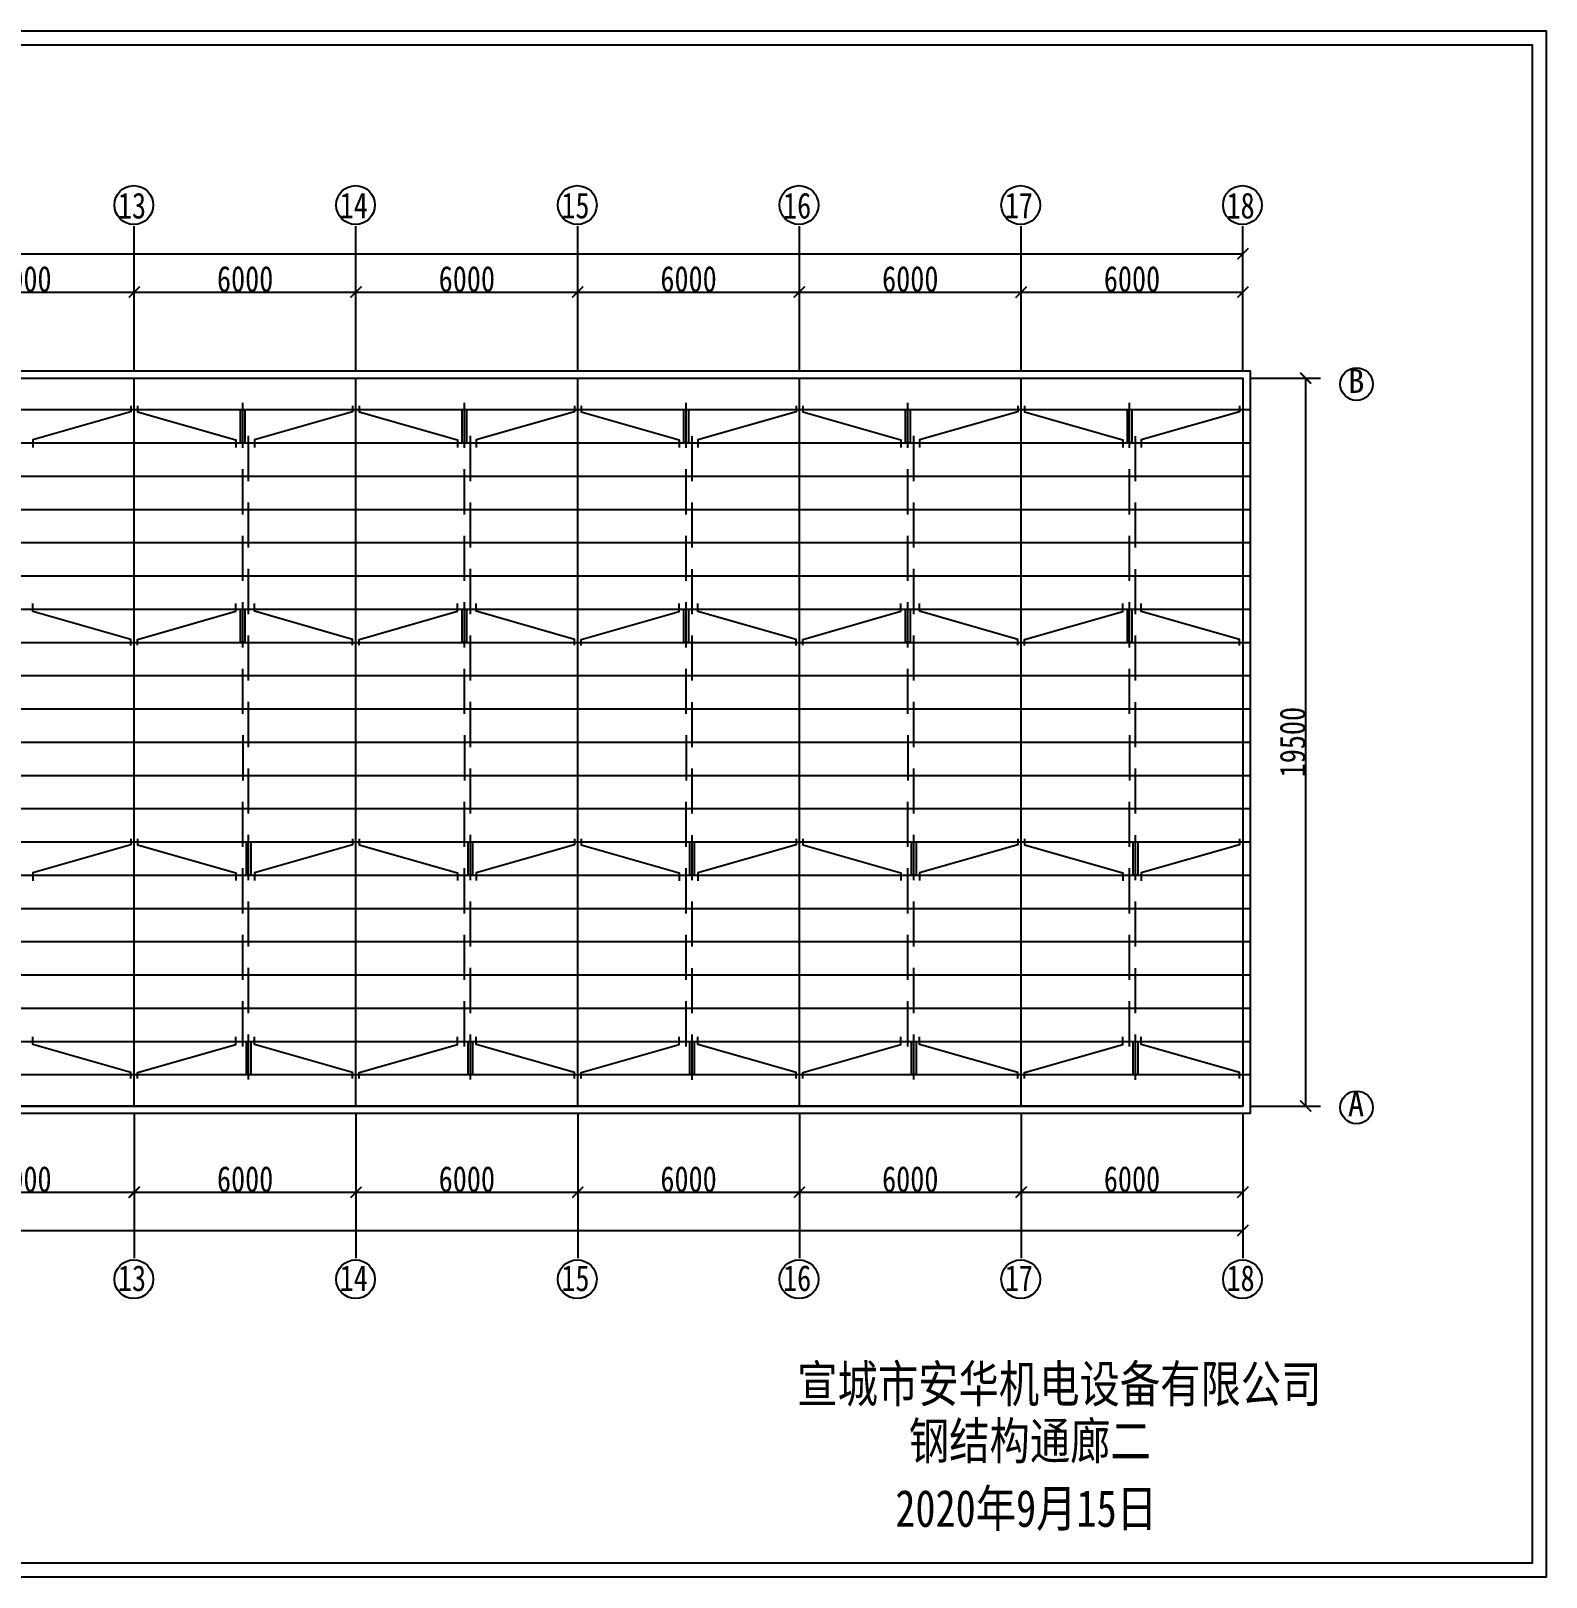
# Model space of a CAD drawing. Header units: millimetres. Extents: x 92079 to 624077, y -488988 to -181668.
# Drawn here: x 544348 to 585350, y -422973 to -381125 of the extents above; entities that cross this region are included whole.
import ezdxf
from ezdxf.enums import TextEntityAlignment as Align

# ---------------------------------------------------------------- set-up
doc = ezdxf.new("R2010")
doc.units = ezdxf.units.MM
doc.header["$PDMODE"] = 1
doc.layers.add('PUB_TEXT', color=7, linetype='Continuous')
doc.layers.add('粗线', color=7, linetype='Continuous')
doc.styles.add('-黑体', font='simhei.ttf', dxfattribs={"width": 0.8})
doc.styles.add('H1', font='')
doc.styles.add('STYLE1', font='', dxfattribs={"width": 0.8})
doc.styles.add('仿宋', font='', dxfattribs={"width": 0.8})
doc.styles.get('H1').set_extended_font_data('SimSun')
doc.styles.get('STYLE1').set_extended_font_data('SimSun')
doc.styles.get('仿宋').set_extended_font_data('FangSong_GB2312')
doc.dimstyles.new('副本 ISO-25', dxfattribs={"dimtxt": 250, "dimasz": 400, "dimexe": 400, "dimexo": 200, "dimgap": 0.3, "dimtad": 1, "dimtoh": 1, "dimdec": 0, "dimtxsty": '仿宋', "dimblk": 'ARCHTICK', "dimcen": 25, "dimaunit": 1, "dimadec": 3, "dimazin": 0, "dimtfac": 1, "dimtdec": 0, "dimtmove": 0, "dimatfit": 3, "dimldrblk": 'ARCHTICK', "dimfxl": 1, "dimarcsym": 0})

# ---------------------------------------------------------------- blocks, each defined once
blk = doc.blocks.new('_ArchTick')
at = {"color": 0, "linetype": 'ByBlock', "const_width": 0.15}
blk.add_lwpolyline([(-0.5, -0.5), (0.5, 0.5)], dxfattribs=at)
blk = doc.blocks.new('*D336')
at = {"layer": 'Defpoints', "color": 0}
for p in [(541145, -410225), (547145, -410225), (547145, -412557)]:
    blk.add_point(p, dxfattribs=at)
at = {"layer": '粗线', "color": 0, "lineweight": -2}
for p, q in [((541145, -410425), (541145, -412957)), ((547145, -410425), (547145, -412957)), ((541145, -412557), (547145, -412557))]:
    blk.add_line(p, q, dxfattribs=at)
at = {"layer": '粗线', "color": 0, "lineweight": -2, "xscale": 300, "yscale": 300, "zscale": 300, "rotation": 180}
blk.add_blockref('_ArchTick', (541145, -412557), dxfattribs=at)
at = {"layer": '粗线', "color": 0, "lineweight": -2, "xscale": 300, "yscale": 300, "zscale": 300}
blk.add_blockref('_ArchTick', (547145, -412557), dxfattribs=at)
at = {"layer": '粗线', "color": 0, "insert": (544145, -412206), "char_height": 700, "attachment_point": 5, "style": '仿宋'}
blk.add_mtext('6000', dxfattribs=at)
blk = doc.blocks.new('*D337')
at = {"layer": 'Defpoints', "color": 0}
for p in [(547145, -410225), (553145, -410225), (553145, -412557)]:
    blk.add_point(p, dxfattribs=at)
at = {"layer": '粗线', "color": 0, "lineweight": -2}
for p, q in [((547145, -410425), (547145, -412957)), ((553145, -410425), (553145, -412957)), ((547145, -412557), (553145, -412557))]:
    blk.add_line(p, q, dxfattribs=at)
at = {"layer": '粗线', "color": 0, "lineweight": -2, "xscale": 300, "yscale": 300, "zscale": 300, "rotation": 180}
blk.add_blockref('_ArchTick', (547145, -412557), dxfattribs=at)
at = {"layer": '粗线', "color": 0, "lineweight": -2, "xscale": 300, "yscale": 300, "zscale": 300}
blk.add_blockref('_ArchTick', (553145, -412557), dxfattribs=at)
at = {"layer": '粗线', "color": 0, "insert": (550145, -412206), "char_height": 700, "attachment_point": 5, "style": '仿宋'}
blk.add_mtext('6000', dxfattribs=at)
blk = doc.blocks.new('*D338')
at = {"layer": 'Defpoints', "color": 0}
for p in [(553145, -410225), (559145, -410225), (559145, -412557)]:
    blk.add_point(p, dxfattribs=at)
at = {"layer": '粗线', "color": 0, "lineweight": -2}
for p, q in [((553145, -410425), (553145, -412957)), ((559145, -410425), (559145, -412957)), ((553145, -412557), (559145, -412557))]:
    blk.add_line(p, q, dxfattribs=at)
at = {"layer": '粗线', "color": 0, "lineweight": -2, "xscale": 300, "yscale": 300, "zscale": 300, "rotation": 180}
blk.add_blockref('_ArchTick', (553145, -412557), dxfattribs=at)
at = {"layer": '粗线', "color": 0, "lineweight": -2, "xscale": 300, "yscale": 300, "zscale": 300}
blk.add_blockref('_ArchTick', (559145, -412557), dxfattribs=at)
at = {"layer": '粗线', "color": 0, "insert": (556145, -412206), "char_height": 700, "attachment_point": 5, "style": '仿宋'}
blk.add_mtext('6000', dxfattribs=at)
blk = doc.blocks.new('*D339')
at = {"layer": 'Defpoints', "color": 0}
for p in [(559145, -410225), (565145, -410225), (565145, -412557)]:
    blk.add_point(p, dxfattribs=at)
at = {"layer": '粗线', "color": 0, "lineweight": -2}
for p, q in [((559145, -410425), (559145, -412957)), ((565145, -410425), (565145, -412957)), ((559145, -412557), (565145, -412557))]:
    blk.add_line(p, q, dxfattribs=at)
at = {"layer": '粗线', "color": 0, "lineweight": -2, "xscale": 300, "yscale": 300, "zscale": 300, "rotation": 180}
blk.add_blockref('_ArchTick', (559145, -412557), dxfattribs=at)
at = {"layer": '粗线', "color": 0, "lineweight": -2, "xscale": 300, "yscale": 300, "zscale": 300}
blk.add_blockref('_ArchTick', (565145, -412557), dxfattribs=at)
at = {"layer": '粗线', "color": 0, "insert": (562145, -412206), "char_height": 700, "attachment_point": 5, "style": '仿宋'}
blk.add_mtext('6000', dxfattribs=at)
blk = doc.blocks.new('*D340')
at = {"layer": 'Defpoints', "color": 0}
for p in [(565145, -410225), (571145, -410225), (571145, -412557)]:
    blk.add_point(p, dxfattribs=at)
at = {"layer": '粗线', "color": 0, "lineweight": -2}
for p, q in [((565145, -410425), (565145, -412957)), ((571145, -410425), (571145, -412957)), ((565145, -412557), (571145, -412557))]:
    blk.add_line(p, q, dxfattribs=at)
at = {"layer": '粗线', "color": 0, "lineweight": -2, "xscale": 300, "yscale": 300, "zscale": 300, "rotation": 180}
blk.add_blockref('_ArchTick', (565145, -412557), dxfattribs=at)
at = {"layer": '粗线', "color": 0, "lineweight": -2, "xscale": 300, "yscale": 300, "zscale": 300}
blk.add_blockref('_ArchTick', (571145, -412557), dxfattribs=at)
at = {"layer": '粗线', "color": 0, "insert": (568145, -412206), "char_height": 700, "attachment_point": 5, "style": '仿宋'}
blk.add_mtext('6000', dxfattribs=at)
blk = doc.blocks.new('*D341')
at = {"layer": 'Defpoints', "color": 0}
for p in [(571145, -410225), (577145, -410225), (577145, -412557)]:
    blk.add_point(p, dxfattribs=at)
at = {"layer": '粗线', "color": 0, "lineweight": -2}
for p, q in [((571145, -410425), (571145, -412957)), ((577145, -410425), (577145, -412957)), ((571145, -412557), (577145, -412557))]:
    blk.add_line(p, q, dxfattribs=at)
at = {"layer": '粗线', "color": 0, "lineweight": -2, "xscale": 300, "yscale": 300, "zscale": 300, "rotation": 180}
blk.add_blockref('_ArchTick', (571145, -412557), dxfattribs=at)
at = {"layer": '粗线', "color": 0, "lineweight": -2, "xscale": 300, "yscale": 300, "zscale": 300}
blk.add_blockref('_ArchTick', (577145, -412557), dxfattribs=at)
at = {"layer": '粗线', "color": 0, "insert": (574145, -412206), "char_height": 700, "attachment_point": 5, "style": '仿宋'}
blk.add_mtext('6000', dxfattribs=at)
blk = doc.blocks.new('*D304')
at = {"layer": 'Defpoints', "color": 0}
for p in [(475145, -410225), (577145, -410225), (577145, -413593)]:
    blk.add_point(p, dxfattribs=at)
at = {"layer": '粗线', "color": 0, "lineweight": -2}
for p, q in [((475145, -410425), (475145, -413993)), ((577145, -410425), (577145, -413993)), ((475145, -413593), (577145, -413593))]:
    blk.add_line(p, q, dxfattribs=at)
at = {"layer": '粗线', "color": 0, "lineweight": -2, "xscale": 300, "yscale": 300, "zscale": 300, "rotation": 180}
blk.add_blockref('_ArchTick', (475145, -413593), dxfattribs=at)
at = {"layer": '粗线', "color": 0, "lineweight": -2, "xscale": 300, "yscale": 300, "zscale": 300}
blk.add_blockref('_ArchTick', (577145, -413593), dxfattribs=at)
at = {"layer": '粗线', "color": 0, "insert": (526145, -413243), "char_height": 700, "attachment_point": 5, "style": '仿宋'}
blk.add_mtext('102000', dxfattribs=at)
blk = doc.blocks.new('*D316')
at = {"layer": 'Defpoints', "color": 0}
for p in [(547145, -388193), (541145, -390525), (547145, -390525)]:
    blk.add_point(p, dxfattribs=at)
at = {"layer": '粗线', "color": 0, "lineweight": -2}
for p, q in [((541145, -390325), (541145, -387793)), ((547145, -390325), (547145, -387793)), ((541145, -388193), (547145, -388193))]:
    blk.add_line(p, q, dxfattribs=at)
at = {"layer": '粗线', "color": 0, "lineweight": -2, "xscale": 300, "yscale": 300, "zscale": 300, "rotation": 180}
blk.add_blockref('_ArchTick', (541145, -388193), dxfattribs=at)
at = {"layer": '粗线', "color": 0, "lineweight": -2, "xscale": 300, "yscale": 300, "zscale": 300}
blk.add_blockref('_ArchTick', (547145, -388193), dxfattribs=at)
at = {"layer": '粗线', "color": 0, "insert": (544145, -387843), "char_height": 700, "attachment_point": 5, "style": '仿宋'}
blk.add_mtext('6000', dxfattribs=at)
blk = doc.blocks.new('*D317')
at = {"layer": 'Defpoints', "color": 0}
for p in [(553145, -388193), (547145, -390525), (553145, -390525)]:
    blk.add_point(p, dxfattribs=at)
at = {"layer": '粗线', "color": 0, "lineweight": -2}
for p, q in [((547145, -390325), (547145, -387793)), ((553145, -390325), (553145, -387793)), ((547145, -388193), (553145, -388193))]:
    blk.add_line(p, q, dxfattribs=at)
at = {"layer": '粗线', "color": 0, "lineweight": -2, "xscale": 300, "yscale": 300, "zscale": 300, "rotation": 180}
blk.add_blockref('_ArchTick', (547145, -388193), dxfattribs=at)
at = {"layer": '粗线', "color": 0, "lineweight": -2, "xscale": 300, "yscale": 300, "zscale": 300}
blk.add_blockref('_ArchTick', (553145, -388193), dxfattribs=at)
at = {"layer": '粗线', "color": 0, "insert": (550145, -387843), "char_height": 700, "attachment_point": 5, "style": '仿宋'}
blk.add_mtext('6000', dxfattribs=at)
blk = doc.blocks.new('*D318')
at = {"layer": 'Defpoints', "color": 0}
for p in [(559145, -388193), (553145, -390525), (559145, -390525)]:
    blk.add_point(p, dxfattribs=at)
at = {"layer": '粗线', "color": 0, "lineweight": -2}
for p, q in [((553145, -390325), (553145, -387793)), ((559145, -390325), (559145, -387793)), ((553145, -388193), (559145, -388193))]:
    blk.add_line(p, q, dxfattribs=at)
at = {"layer": '粗线', "color": 0, "lineweight": -2, "xscale": 300, "yscale": 300, "zscale": 300, "rotation": 180}
blk.add_blockref('_ArchTick', (553145, -388193), dxfattribs=at)
at = {"layer": '粗线', "color": 0, "lineweight": -2, "xscale": 300, "yscale": 300, "zscale": 300}
blk.add_blockref('_ArchTick', (559145, -388193), dxfattribs=at)
at = {"layer": '粗线', "color": 0, "insert": (556145, -387843), "char_height": 700, "attachment_point": 5, "style": '仿宋'}
blk.add_mtext('6000', dxfattribs=at)
blk = doc.blocks.new('*D319')
at = {"layer": 'Defpoints', "color": 0}
for p in [(565145, -388193), (559145, -390525), (565145, -390525)]:
    blk.add_point(p, dxfattribs=at)
at = {"layer": '粗线', "color": 0, "lineweight": -2}
for p, q in [((559145, -390325), (559145, -387793)), ((565145, -390325), (565145, -387793)), ((559145, -388193), (565145, -388193))]:
    blk.add_line(p, q, dxfattribs=at)
at = {"layer": '粗线', "color": 0, "lineweight": -2, "xscale": 300, "yscale": 300, "zscale": 300, "rotation": 180}
blk.add_blockref('_ArchTick', (559145, -388193), dxfattribs=at)
at = {"layer": '粗线', "color": 0, "lineweight": -2, "xscale": 300, "yscale": 300, "zscale": 300}
blk.add_blockref('_ArchTick', (565145, -388193), dxfattribs=at)
at = {"layer": '粗线', "color": 0, "insert": (562145, -387843), "char_height": 700, "attachment_point": 5, "style": '仿宋'}
blk.add_mtext('6000', dxfattribs=at)
blk = doc.blocks.new('*D320')
at = {"layer": 'Defpoints', "color": 0}
for p in [(571145, -388193), (565145, -390525), (571145, -390525)]:
    blk.add_point(p, dxfattribs=at)
at = {"layer": '粗线', "color": 0, "lineweight": -2}
for p, q in [((565145, -390325), (565145, -387793)), ((571145, -390325), (571145, -387793)), ((565145, -388193), (571145, -388193))]:
    blk.add_line(p, q, dxfattribs=at)
at = {"layer": '粗线', "color": 0, "lineweight": -2, "xscale": 300, "yscale": 300, "zscale": 300, "rotation": 180}
blk.add_blockref('_ArchTick', (565145, -388193), dxfattribs=at)
at = {"layer": '粗线', "color": 0, "lineweight": -2, "xscale": 300, "yscale": 300, "zscale": 300}
blk.add_blockref('_ArchTick', (571145, -388193), dxfattribs=at)
at = {"layer": '粗线', "color": 0, "insert": (568145, -387843), "char_height": 700, "attachment_point": 5, "style": '仿宋'}
blk.add_mtext('6000', dxfattribs=at)
blk = doc.blocks.new('*D321')
at = {"layer": 'Defpoints', "color": 0}
for p in [(577145, -388193), (571145, -390525), (577145, -390525)]:
    blk.add_point(p, dxfattribs=at)
at = {"layer": '粗线', "color": 0, "lineweight": -2}
for p, q in [((571145, -390325), (571145, -387793)), ((577145, -390325), (577145, -387793)), ((571145, -388193), (577145, -388193))]:
    blk.add_line(p, q, dxfattribs=at)
at = {"layer": '粗线', "color": 0, "lineweight": -2, "xscale": 300, "yscale": 300, "zscale": 300, "rotation": 180}
blk.add_blockref('_ArchTick', (571145, -388193), dxfattribs=at)
at = {"layer": '粗线', "color": 0, "lineweight": -2, "xscale": 300, "yscale": 300, "zscale": 300}
blk.add_blockref('_ArchTick', (577145, -388193), dxfattribs=at)
at = {"layer": '粗线', "color": 0, "insert": (574145, -387843), "char_height": 700, "attachment_point": 5, "style": '仿宋'}
blk.add_mtext('6000', dxfattribs=at)
blk = doc.blocks.new('*D322')
at = {"layer": 'Defpoints', "color": 0}
for p in [(577145, -387156), (475145, -390525), (577145, -390525)]:
    blk.add_point(p, dxfattribs=at)
at = {"layer": '粗线', "color": 0, "lineweight": -2}
for p, q in [((475145, -390325), (475145, -386756)), ((577145, -390325), (577145, -386756)), ((475145, -387156), (577145, -387156))]:
    blk.add_line(p, q, dxfattribs=at)
at = {"layer": '粗线', "color": 0, "lineweight": -2, "xscale": 300, "yscale": 300, "zscale": 300, "rotation": 180}
blk.add_blockref('_ArchTick', (475145, -387156), dxfattribs=at)
at = {"layer": '粗线', "color": 0, "lineweight": -2, "xscale": 300, "yscale": 300, "zscale": 300}
blk.add_blockref('_ArchTick', (577145, -387156), dxfattribs=at)
at = {"layer": '粗线', "color": 0, "insert": (526145, -386806), "char_height": 700, "attachment_point": 5, "style": '仿宋'}
blk.add_mtext('102000', dxfattribs=at)
blk = doc.blocks.new('*D542')
at = {"layer": 'Defpoints', "color": 0}
for p in [(577145, -390524), (578845, -390524), (577145, -410224)]:
    blk.add_point(p, dxfattribs=at)
at = {"layer": '粗线', "color": 0, "lineweight": -2}
for p, q in [((577345, -390524), (579245, -390524)), ((578845, -410224), (578845, -390524)), ((577345, -410224), (579245, -410224))]:
    blk.add_line(p, q, dxfattribs=at)
at = {"layer": '粗线', "color": 0, "lineweight": -2, "xscale": 300, "yscale": 300, "zscale": 300}
for p, rotation in [((578845, -390524), 90), ((578845, -410224), 270)]:
    blk.add_blockref('_ArchTick', p, dxfattribs=dict(at, rotation=rotation))
at = {"layer": '粗线', "color": 0, "insert": (578495, -400374), "char_height": 700, "attachment_point": 5, "rotation": 90, "style": '仿宋'}
blk.add_mtext('19500', dxfattribs=at)

msp = doc.modelspace()

# ---------------------------------------------------------------- linework, layer by layer
at = {"layer": '粗线', "color": 7}
for p, q in [((547144.873, -387905.313), (547144.873, -386407.063)), ((553144.873, -387905.313), (553144.873, -386407.063)), ((559144.873, -387905.313), (559144.873, -386407.063)), ((565144.873, -387905.313), (565144.873, -386407.063)), ((571144.873, -387905.313), (571144.873, -386407.063)), ((577144.873, -387905.313), (577144.873, -386407.063)), ((475144.873, -390524.796), (577144.873, -390524.796)), ((547144.873, -410224.796), (547144.873, -390524.796)), ((553144.873, -410224.796), (553144.873, -390524.796)), ((559144.873, -410224.796), (559144.873, -390524.796)), ((565144.873, -410224.796), (565144.873, -390524.796)), ((571144.873, -410224.796), (571144.873, -390524.796)), ((577144.873, -390524.796), (577144.873, -410224.796)), ((550079.621, -392409.285), (550079.621, -391187.746)), ((556079.621, -392409.285), (556079.621, -391187.746)), ((562079.621, -392410.596), (562079.621, -391189.057)), ((568079.621, -392409.285), (568079.621, -391187.746)), ((574079.621, -392410.596), (574079.621, -391189.057)), ((550240.321, -393309.285), (550240.321, -392087.746)), ((556240.321, -393309.285), (556240.321, -392087.746)), ((562240.321, -393310.596), (562240.321, -392089.057)), ((568240.321, -393309.285), (568240.321, -392087.746)), ((574240.321, -393310.596), (574240.321, -392089.057)), ((550079.621, -394209.285), (550079.621, -392987.746)), ((556079.621, -394209.285), (556079.621, -392987.746)), ((562079.621, -394210.596), (562079.621, -392989.057)), ((568079.621, -394209.285), (568079.621, -392987.746)), ((574079.621, -394210.596), (574079.621, -392989.057)), ((550240.321, -395109.285), (550240.321, -393887.746)), ((556240.321, -395109.285), (556240.321, -393887.746)), ((562240.321, -395110.596), (562240.321, -393889.057)), ((568240.321, -395109.285), (568240.321, -393887.746)), ((574240.321, -395110.596), (574240.321, -393889.057)), ((550079.621, -396009.285), (550079.621, -394787.746)), ((556079.621, -396009.285), (556079.621, -394787.746)), ((562079.621, -396010.596), (562079.621, -394789.057)), ((568079.621, -396009.285), (568079.621, -394787.746)), ((574079.621, -396010.596), (574079.621, -394789.057)), ((550240.321, -396909.285), (550240.321, -395687.746)), ((556240.321, -396909.285), (556240.321, -395687.746)), ((562240.321, -396910.596), (562240.321, -395689.057)), ((568240.321, -396909.285), (568240.321, -395687.746)), ((574240.321, -396910.596), (574240.321, -395689.057)), ((550079.621, -397809.285), (550079.621, -396587.746)), ((556079.621, -397809.285), (556079.621, -396587.746)), ((562079.621, -397810.596), (562079.621, -396589.057)), ((568079.621, -397809.285), (568079.621, -396587.746)), ((574079.621, -397810.596), (574079.621, -396589.057)), ((550240.321, -398709.285), (550240.321, -397487.746)), ((556240.321, -398709.285), (556240.321, -397487.746)), ((562240.321, -398710.596), (562240.321, -397489.057)), ((568240.321, -398709.285), (568240.321, -397487.746)), ((574240.321, -398710.596), (574240.321, -397489.057)), ((550079.621, -399609.285), (550079.621, -398387.746)), ((556079.621, -399609.285), (556079.621, -398387.746)), ((562079.621, -399610.596), (562079.621, -398389.057)), ((568079.621, -399609.285), (568079.621, -398387.746)), ((574079.621, -399610.596), (574079.621, -398389.057)), ((550240.321, -400509.285), (550240.321, -399287.746)), ((556240.321, -400509.285), (556240.321, -399287.746)), ((562240.321, -400510.596), (562240.321, -399289.057)), ((568240.321, -400509.285), (568240.321, -399287.746)), ((574240.321, -400510.596), (574240.321, -399289.057)), ((550079.621, -400187.746), (550079.621, -401409.285)), ((556079.621, -400187.746), (556079.621, -401409.285)), ((562079.621, -400189.057), (562079.621, -401410.596)), ((568079.621, -400187.746), (568079.621, -401409.285)), ((574079.621, -400189.057), (574079.621, -401410.596)), ((550240.321, -402309.285), (550240.321, -401087.746)), ((556240.321, -402309.285), (556240.321, -401087.746)), ((562240.321, -402310.596), (562240.321, -401089.057)), ((568240.321, -402309.285), (568240.321, -401087.746)), ((574240.321, -402310.596), (574240.321, -401089.057)), ((550079.621, -403209.285), (550079.621, -401987.746)), ((556079.621, -403209.285), (556079.621, -401987.746)), ((562079.621, -403210.596), (562079.621, -401989.057)), ((568079.621, -403209.285), (568079.621, -401987.746)), ((574079.621, -403210.596), (574079.621, -401989.057)), ((550240.321, -404109.285), (550240.321, -402887.746)), ((556240.321, -404109.285), (556240.321, -402887.746)), ((562240.321, -404110.596), (562240.321, -402889.057)), ((568240.321, -404109.285), (568240.321, -402887.746)), ((574240.321, -404110.596), (574240.321, -402889.057)), ((550079.621, -405009.285), (550079.621, -403787.746)), ((556079.621, -405009.285), (556079.621, -403787.746)), ((562079.621, -405010.596), (562079.621, -403789.057)), ((568079.621, -405009.285), (568079.621, -403787.746)), ((574079.621, -405010.596), (574079.621, -403789.057)), ((550240.321, -405909.285), (550240.321, -404687.746)), ((556240.321, -405909.285), (556240.321, -404687.746)), ((562240.321, -405910.596), (562240.321, -404689.057)), ((568240.321, -405909.285), (568240.321, -404687.746)), ((574240.321, -405910.596), (574240.321, -404689.057)), ((550079.621, -406809.285), (550079.621, -405587.746)), ((556079.621, -406809.285), (556079.621, -405587.746)), ((562079.621, -406810.596), (562079.621, -405589.057)), ((568079.621, -406809.285), (568079.621, -405587.746)), ((574079.621, -406810.596), (574079.621, -405589.057)), ((550240.321, -407709.285), (550240.321, -406487.746)), ((556240.321, -407709.285), (556240.321, -406487.746)), ((562240.321, -407710.596), (562240.321, -406489.057)), ((568240.321, -407709.285), (568240.321, -406487.746)), ((574240.321, -407710.596), (574240.321, -406489.057)), ((550079.621, -408609.285), (550079.621, -407387.746)), ((556079.621, -408609.285), (556079.621, -407387.746)), ((562079.621, -408610.596), (562079.621, -407389.057)), ((568079.621, -408609.285), (568079.621, -407387.746)), ((574079.621, -408610.596), (574079.621, -407389.057)), ((550240.321, -409509.285), (550240.321, -408287.746)), ((556240.321, -409509.285), (556240.321, -408287.746)), ((562240.321, -409510.596), (562240.321, -408289.057)), ((568240.321, -409509.285), (568240.321, -408287.746)), ((574240.321, -409510.596), (574240.321, -408289.057)), ((475144.873, -410223.485), (577144.873, -410223.485)), ((475144.873, -410224.796), (577144.873, -410224.796)), ((547144.873, -412844.278), (547144.873, -414342.529)), ((553144.873, -412844.278), (553144.873, -414342.529)), ((559144.873, -412844.278), (559144.873, -414342.529)), ((565144.873, -412844.278), (565144.873, -414342.529)), ((571144.873, -412844.278), (571144.873, -414342.529)), ((577144.873, -412844.278), (577144.873, -414342.529))]:
    msp.add_line(p, q, dxfattribs=at)
at = {"layer": '粗线', "color": 3}
for p, q in [((474944.873, -391374.796), (577344.873, -391374.796)), ((474944.873, -392274.796), (577344.873, -392274.796)), ((474944.873, -393174.796), (577344.873, -393174.796)), ((474944.873, -394074.796), (577344.873, -394074.796)), ((474944.873, -394974.796), (577344.873, -394974.796)), ((474944.873, -395874.796), (577344.873, -395874.796)), ((474944.873, -396774.796), (577344.873, -396774.796)), ((474944.873, -397674.796), (577344.873, -397674.796)), ((474944.873, -398574.796), (577344.873, -398574.796)), ((474944.873, -399474.796), (577344.873, -399474.796)), ((474944.873, -400374.796), (577344.873, -400374.796)), ((474944.873, -401274.796), (577344.873, -401274.796)), ((474944.873, -402174.796), (577344.873, -402174.796)), ((474944.873, -403074.796), (577344.873, -403074.796)), ((474944.873, -403974.796), (577344.873, -403974.796)), ((474944.873, -404874.796), (577344.873, -404874.796)), ((474944.873, -405774.796), (577344.873, -405774.796)), ((474944.873, -406674.796), (577344.873, -406674.796)), ((474944.873, -407574.796), (577344.873, -407574.796)), ((474944.873, -408474.796), (577344.873, -408474.796)), ((474944.873, -409374.796), (577344.873, -409374.796))]:
    msp.add_line(p, q, dxfattribs=at)
at = {"layer": '粗线', "color": 7}
for points in [[(466814.028, -381125.037), (585350.41, -381125.037), (585350.41, -422973.458), (466814.028, -422973.458)], [(467186.26, -381497.268), (584978.178, -381497.268), (584978.178, -422601.227), (467186.26, -422601.227)], [(474944.873, -390324.796), (577344.873, -390324.796), (577344.873, -410424.796), (474944.873, -410424.796)], [(475144.873, -390524.796), (577144.873, -390524.796), (577144.873, -410224.796), (475144.873, -410224.796)], [(550139.382, -392273.485), (550019.86, -392273.485), (550019.86, -391373.485), (550139.382, -391373.485)], [(556139.382, -392273.485), (556019.86, -392273.485), (556019.86, -391373.485), (556139.382, -391373.485)], [(562139.382, -392274.796), (562019.86, -392274.796), (562019.86, -391374.796), (562139.382, -391374.796)], [(568139.382, -392273.485), (568019.86, -392273.485), (568019.86, -391373.485), (568139.382, -391373.485)], [(574139.382, -392274.796), (574019.86, -392274.796), (574019.86, -391374.796), (574139.382, -391374.796)], [(550139.382, -397673.485), (550019.86, -397673.485), (550019.86, -396773.485), (550139.382, -396773.485)], [(556139.382, -397673.485), (556019.86, -397673.485), (556019.86, -396773.485), (556139.382, -396773.485)], [(562139.382, -397674.796), (562019.86, -397674.796), (562019.86, -396774.796), (562139.382, -396774.796)], [(568139.382, -397673.485), (568019.86, -397673.485), (568019.86, -396773.485), (568139.382, -396773.485)], [(574139.382, -397674.796), (574019.86, -397674.796), (574019.86, -396774.796), (574139.382, -396774.796)], [(550300.082, -403973.485), (550180.559, -403973.485), (550180.559, -403073.485), (550300.082, -403073.485)], [(556300.082, -403973.485), (556180.559, -403973.485), (556180.559, -403073.485), (556300.082, -403073.485)], [(562300.082, -403974.796), (562180.559, -403974.796), (562180.559, -403074.796), (562300.082, -403074.796)], [(568300.082, -403973.485), (568180.559, -403973.485), (568180.559, -403073.485), (568300.082, -403073.485)], [(574300.082, -403974.796), (574180.559, -403974.796), (574180.559, -403074.796), (574300.082, -403074.796)], [(550300.082, -409373.485), (550180.559, -409373.485), (550180.559, -408473.485), (550300.082, -408473.485)], [(556300.082, -409373.485), (556180.559, -409373.485), (556180.559, -408473.485), (556300.082, -408473.485)], [(562300.082, -409374.796), (562180.559, -409374.796), (562180.559, -408474.796), (562300.082, -408474.796)], [(568300.082, -409373.485), (568180.559, -409373.485), (568180.559, -408473.485), (568300.082, -408473.485)], [(574300.082, -409374.796), (574180.559, -409374.796), (574180.559, -408474.796), (574300.082, -408474.796)]]:
    msp.add_lwpolyline(points, close=True, dxfattribs=at)
for points in [[(547054.622, -391270.629), (547054.622, -391432.291), (544396.333, -392190.821), (544396.333, -392401.431)], [(547235.125, -391269.318), (547235.125, -391430.98), (549893.413, -392189.51), (549893.413, -392400.12)], [(553054.622, -391269.318), (553054.622, -391430.98), (550396.333, -392189.51), (550396.333, -392400.12)], [(553235.125, -391269.318), (553235.125, -391430.98), (555893.413, -392189.51), (555893.413, -392400.12)], [(559054.622, -391269.318), (559054.622, -391430.98), (556396.333, -392189.51), (556396.333, -392400.12)], [(559235.125, -391270.629), (559235.125, -391432.291), (561893.413, -392190.821), (561893.413, -392401.431)], [(565054.622, -391270.629), (565054.622, -391432.291), (562396.333, -392190.821), (562396.333, -392401.431)], [(565235.125, -391269.318), (565235.125, -391430.98), (567893.413, -392189.51), (567893.413, -392400.12)], [(571054.622, -391269.318), (571054.622, -391430.98), (568396.333, -392189.51), (568396.333, -392400.12)], [(571235.125, -391270.629), (571235.125, -391432.291), (573893.413, -392190.821), (573893.413, -392401.431)], [(577054.622, -391270.629), (577054.622, -391432.291), (574396.333, -392190.821), (574396.333, -392401.431)], [(547054.622, -397755.627), (547054.622, -397593.965), (544396.333, -396835.436), (544396.333, -396624.825)], [(547235.125, -397754.316), (547235.125, -397592.654), (549893.413, -396834.124), (549893.413, -396623.514)], [(553054.622, -397754.316), (553054.622, -397592.654), (550396.333, -396834.124), (550396.333, -396623.514)], [(553235.125, -397754.316), (553235.125, -397592.654), (555893.413, -396834.124), (555893.413, -396623.514)], [(559054.622, -397754.316), (559054.622, -397592.654), (556396.333, -396834.124), (556396.333, -396623.514)], [(559235.125, -397755.627), (559235.125, -397593.965), (561893.413, -396835.436), (561893.413, -396624.825)], [(565054.622, -397755.627), (565054.622, -397593.965), (562396.333, -396835.436), (562396.333, -396624.825)], [(565235.125, -397754.316), (565235.125, -397592.654), (567893.413, -396834.124), (567893.413, -396623.514)], [(571054.622, -397754.316), (571054.622, -397592.654), (568396.333, -396834.124), (568396.333, -396623.514)], [(571235.125, -397755.627), (571235.125, -397593.965), (573893.413, -396835.436), (573893.413, -396624.825)], [(577054.622, -397755.627), (577054.622, -397593.965), (574396.333, -396835.436), (574396.333, -396624.825)], [(547054.622, -402993.965), (547054.622, -403155.627), (544396.333, -403914.156), (544396.333, -404124.766)], [(547235.125, -402992.654), (547235.125, -403154.316), (549893.413, -403912.845), (549893.413, -404123.455)], [(553054.622, -402992.654), (553054.622, -403154.316), (550396.333, -403912.845), (550396.333, -404123.455)], [(553235.125, -402992.654), (553235.125, -403154.316), (555893.413, -403912.845), (555893.413, -404123.455)], [(559054.622, -402992.654), (559054.622, -403154.316), (556396.333, -403912.845), (556396.333, -404123.455)], [(559235.125, -402993.965), (559235.125, -403155.627), (561893.413, -403914.156), (561893.413, -404124.766)], [(565054.622, -402993.965), (565054.622, -403155.627), (562396.333, -403914.156), (562396.333, -404124.766)], [(565235.125, -402992.654), (565235.125, -403154.316), (567893.413, -403912.845), (567893.413, -404123.455)], [(571054.622, -402992.654), (571054.622, -403154.316), (568396.333, -403912.845), (568396.333, -404123.455)], [(571235.125, -402993.965), (571235.125, -403155.627), (573893.413, -403914.156), (573893.413, -404124.766)], [(577054.622, -402993.965), (577054.622, -403155.627), (574396.333, -403914.156), (574396.333, -404124.766)], [(547054.622, -409478.962), (547054.622, -409317.3), (544396.333, -408558.771), (544396.333, -408348.161)], [(547235.125, -409477.651), (547235.125, -409315.989), (549893.413, -408557.46), (549893.413, -408346.85)], [(553054.622, -409477.651), (553054.622, -409315.989), (550396.333, -408557.46), (550396.333, -408346.85)], [(553235.125, -409477.651), (553235.125, -409315.989), (555893.413, -408557.46), (555893.413, -408346.85)], [(559054.622, -409477.651), (559054.622, -409315.989), (556396.333, -408557.46), (556396.333, -408346.85)], [(559235.125, -409478.962), (559235.125, -409317.3), (561893.413, -408558.771), (561893.413, -408348.161)], [(565054.622, -409478.962), (565054.622, -409317.3), (562396.333, -408558.771), (562396.333, -408348.161)], [(565235.125, -409477.651), (565235.125, -409315.989), (567893.413, -408557.46), (567893.413, -408346.85)], [(571054.622, -409477.651), (571054.622, -409315.989), (568396.333, -408557.46), (568396.333, -408346.85)], [(571235.125, -409478.962), (571235.125, -409317.3), (573893.413, -408558.771), (573893.413, -408348.161)], [(577054.622, -409478.962), (577054.622, -409317.3), (574396.333, -408558.771), (574396.333, -408348.161)]]:
    msp.add_lwpolyline(points, dxfattribs=at)
for centre, radius in [((547133.23, -385837.581), 525.365), ((553133.23, -385837.581), 525.365), ((559133.23, -385837.581), 525.365), ((565133.23, -385837.581), 525.365), ((571133.23, -385837.581), 525.365), ((577133.23, -385837.581), 525.365), ((580222.742, -390683.998), 442.29), ((580222.742, -410260.567), 442.29), ((547133.23, -414912.011), 525.365), ((553133.23, -414912.011), 525.365), ((559133.23, -414912.011), 525.365), ((565133.23, -414912.011), 525.365), ((571133.23, -414912.011), 525.365), ((577133.23, -414912.011), 525.365)]:
    msp.add_circle(centre, radius, dxfattribs=at)

# ---------------------------------------------------------------- texts
at = {"layer": 'PUB_TEXT', "style": 'H1'}
for s, p in [('B', (579994.676, -390922.34)), ('A', (579987.436, -410498.908))]:
    msp.add_text(s, height=648, dxfattribs=at).set_placement(p)
at = {"layer": 'PUB_TEXT', "style": '-黑体', "width": 0.8}
for s, p in [('宣城市安华机电设备有限公司 ', (572450.872, -417722.816)), ('钢结构通廊二', (571380.479, -419265.982)), ('2020年9月15日', (571280.882, -421092.731))]:
    msp.add_text(s, height=1000, dxfattribs=at).set_placement(p, align=Align.MIDDLE)
at = {"layer": '粗线', "color": 7, "style": 'STYLE1', "width": 0.8}
for s, p in [('13', (546702.458, -386202.238)), ('14', (552702.458, -386198.328)), ('15', (558702.458, -386198.328)), ('16', (564702.458, -386202.238)), ('17', (570702.458, -386198.328)), ('18', (576702.458, -386202.238)), ('13', (546702.458, -415231.711)), ('14', (552702.458, -415231.711)), ('15', (558702.458, -415231.711)), ('16', (564702.458, -415231.711)), ('17', (570702.458, -415231.711)), ('18', (576702.458, -415231.711))]:
    msp.add_text(s, height=700, dxfattribs=at).set_placement(p)

# ---------------------------------------------------------------- dimensions: what is measured, and where the dimension line sits
at = {"layer": '粗线', "color": 7}
for base, p1, p2, picture, middle in [((577144.873, -387156.188), (475144.873, -390524.796), (577144.873, -390524.796), '*D322', (526144.873, -386805.888)), ((547144.873, -388192.896), (541144.873, -390524.796), (547144.873, -390524.796), '*D316', (544144.873, -387842.596)), ((553144.873, -388192.896), (547144.873, -390524.796), (553144.873, -390524.796), '*D317', (550144.873, -387842.596)), ((559144.873, -388192.896), (553144.873, -390524.796), (559144.873, -390524.796), '*D318', (556144.873, -387842.596)), ((565144.873, -388192.896), (559144.873, -390524.796), (565144.873, -390524.796), '*D319', (562144.873, -387842.596)), ((571144.873, -388192.896), (565144.873, -390524.796), (571144.873, -390524.796), '*D320', (568144.873, -387842.596)), ((577144.873, -388192.896), (571144.873, -390524.796), (577144.873, -390524.796), '*D321', (574144.873, -387842.596)), ((577144.873, -413593.403), (475144.873, -410224.796), (577144.873, -410224.796), '*D304', (526144.873, -413243.103)), ((547144.873, -412556.696), (541144.873, -410224.796), (547144.873, -410224.796), '*D336', (544144.873, -412206.396)), ((553144.873, -412556.696), (547144.873, -410224.796), (553144.873, -410224.796), '*D337', (550144.873, -412206.396)), ((559144.873, -412556.696), (553144.873, -410224.796), (559144.873, -410224.796), '*D338', (556144.873, -412206.396)), ((565144.873, -412556.696), (559144.873, -410224.796), (565144.873, -410224.796), '*D339', (562144.873, -412206.396)), ((571144.873, -412556.696), (565144.873, -410224.796), (571144.873, -410224.796), '*D340', (568144.873, -412206.396)), ((577144.873, -412556.696), (571144.873, -410224.796), (577144.873, -410224.796), '*D341', (574144.873, -412206.396))]:
    dim = msp.add_linear_dim(base=base, p1=p1, p2=p2, dimstyle='副本 ISO-25', override={"dimtxt": 700, "dimasz": 300}, dxfattribs=at)
    dim.commit()
    dim.dimension.update_dxf_attribs({"geometry": picture, "text_midpoint": middle})
dim = msp.add_aligned_dim(p1=(577144.873, -410224.14), p2=(577144.873, -390524.14), distance=-1700.553, text='19500', dimstyle='副本 ISO-25', override={"dimtxt": 700, "dimasz": 300}, dxfattribs=at)
dim.commit()
dim.dimension.update_dxf_attribs({"geometry": '*D542', "text_midpoint": (578495.126, -400374.14)})

doc.saveas('drawing.dxf')
